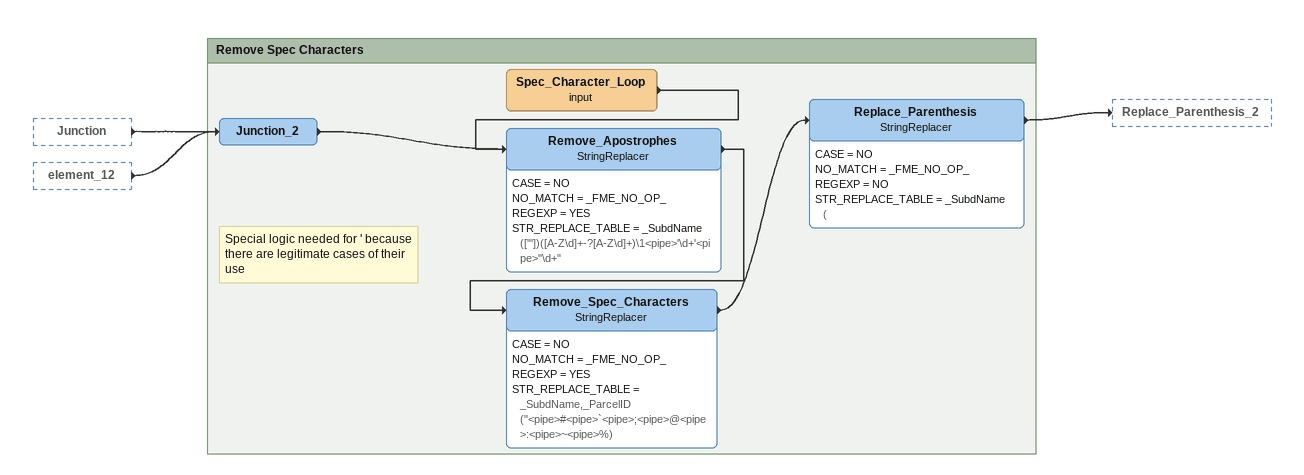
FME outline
Junction [outside]
    -> Junction_2
element_12 [outside]
    -> Junction_2

Bookmark: Remove Spec Characters
Junction_2
    -> Remove_Apostrophes
Spec_Character_Loop (input)
    -> Remove_Apostrophes
Note: Special logic needed for ' because there are legitimate cases of their use
Remove_Apostrophes: StringReplacer
    CASE = NO
    NO_MATCH = _FME_NO_OP_
    REGEXP = YES
    STR_REPLACE_TABLE = _SubdName (["'])([A-Z\d]+-?[A-Z\d]+)\1<pipe>'\d+'<pipe>"\d+"
    -> Remove_Spec_Characters
Remove_Spec_Characters: StringReplacer
    CASE = NO
    NO_MATCH = _FME_NO_OP_
    REGEXP = YES
    STR_REPLACE_TABLE = _SubdName,_ParcelID ("<pipe>#<pipe>`<pipe>;<pipe>@<pipe>:<pipe>~<pipe>%)
    -> Replace_Parenthesis
Replace_Parenthesis: StringReplacer
    CASE = NO
    NO_MATCH = _FME_NO_OP_
    REGEXP = NO
    STR_REPLACE_TABLE = _SubdName (
    -> Replace_Parenthesis_2
